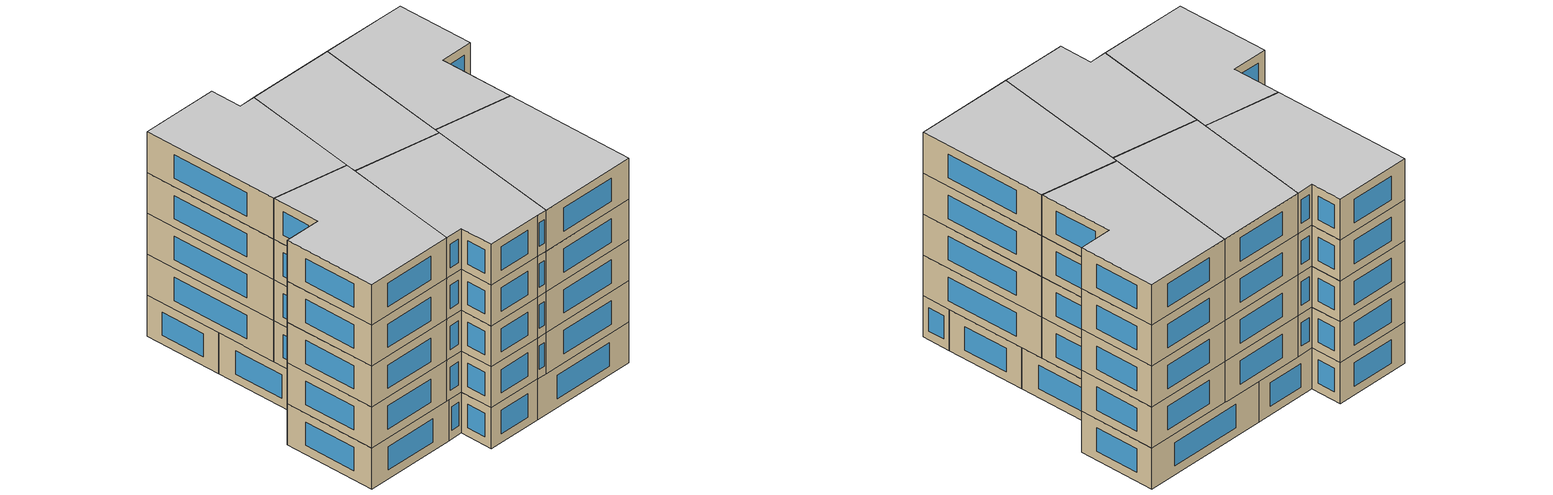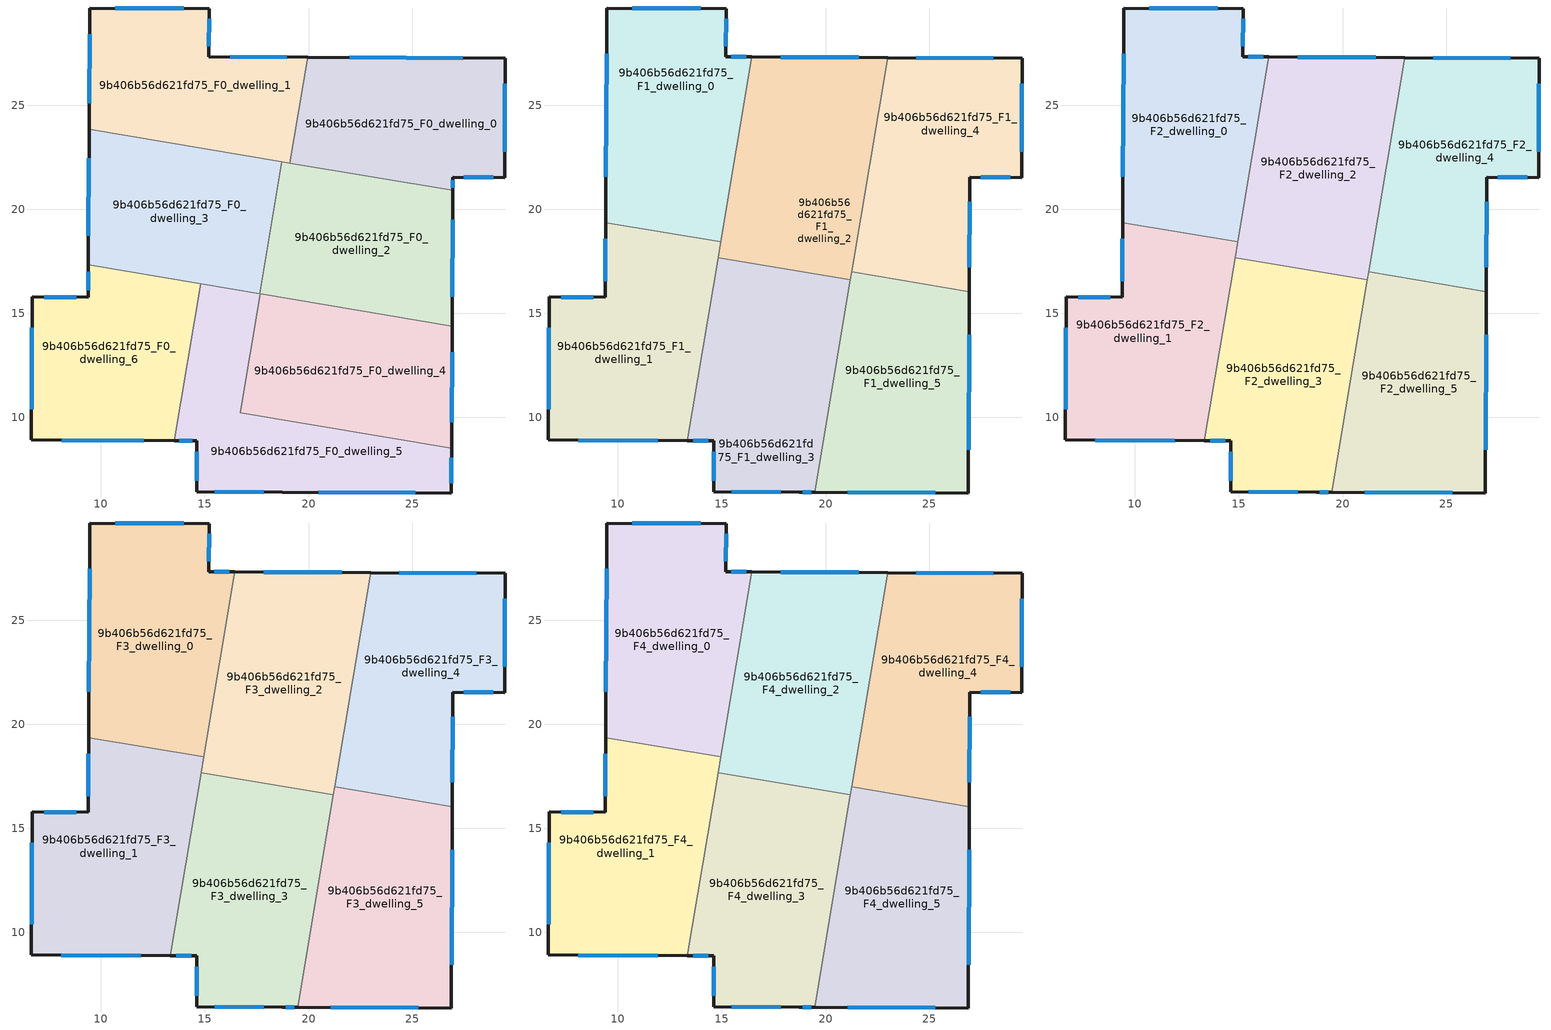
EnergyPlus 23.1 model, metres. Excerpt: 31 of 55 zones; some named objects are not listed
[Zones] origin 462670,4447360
9b406b56d621fd75_F0_dwelling_0
 floor ground (EU_floor_Construction): 29.46,27.27 29.43,21.53 26.95,21.54 26.94,20.91 19.11,22.22 19.96,27.32 z0
 wall outside (EU_wall_Construction): 26.94,20.91 26.95,21.54 29.43,21.53 29.46,27.27 19.96,27.32 z0:3
 wall to 9b406b56d621fd75_F0_dwelling_1 (EU_wall_Construction): 19.96,27.32 19.11,22.22 z0:3
 wall to 9b406b56d621fd75_F0_dwelling_2 (EU_wall_Construction): 19.11,22.22 26.94,20.91 z0:3
 window (EU_Window_Construction): 27.48,21.54 28.9,21.54 / 26.94,21.05 26.95,21.41 / 27.43,27.28 22,27.31 / 29.44,22.76 29.46,26.04 z0.64:2.36
9b406b56d621fd75_F0_dwelling_1
 floor ground (EU_floor_Construction): 19.96,27.32 19.11,22.22 9.44,23.85 9.47,29.69 15.22,29.66 15.21,27.34 z0
 wall outside (EU_wall_Construction): 19.96,27.32 15.21,27.34 15.22,29.66 9.47,29.69 9.44,23.85 z0:3
 wall to 9b406b56d621fd75_F0_dwelling_3 (EU_wall_Construction): 9.44,23.85 18.71,22.29 z0:3
 wall to 9b406b56d621fd75_F0_dwelling_2 (EU_wall_Construction): 18.71,22.29 19.11,22.22 z0:3
 window (EU_Window_Construction): 9.47,28.44 9.45,25.1 / 13.99,29.67 10.7,29.68 / 15.21,27.84 15.22,29.16 / 18.94,27.32 16.23,27.34 z0.64:2.36
9b406b56d621fd75_F0_dwelling_2
 floor ground (EU_floor_Construction): 26.94,20.91 26.91,14.39 17.64,15.94 18.71,22.29 z0
 wall outside (EU_wall_Construction): 26.91,14.39 26.94,20.91 z0:3
 wall to 9b406b56d621fd75_F0_dwelling_3 (EU_wall_Construction): 18.71,22.29 17.64,15.94 z0:3
 wall to 9b406b56d621fd75_F0_dwelling_4 (EU_wall_Construction): 17.68,15.94 26.91,14.39 z0:3
 wall to 9b406b56d621fd75_F0_dwelling_5 (EU_wall_Construction): 17.64,15.94 17.68,15.94 z0:3
 window (EU_Window_Construction): 26.92,15.78 26.94,19.51 z0.64:2.36
 ceiling adiabatic (EU_roof_Construction): 26.92,16.04 26.94,20.91 22.06,21.73 21.26,16.99 z3
9b406b56d621fd75_F0_dwelling_3
 floor ground (EU_floor_Construction): 18.71,22.29 17.64,15.94 9.41,17.32 9.44,23.85 z0
 wall outside (EU_wall_Construction): 9.44,23.85 9.41,17.32 z0:3
 wall to 9b406b56d621fd75_F0_dwelling_6 (EU_wall_Construction): 9.41,17.32 14.81,16.42 z0:3
 wall to 9b406b56d621fd75_F0_dwelling_5 (EU_wall_Construction): 14.8,16.42 17.64,15.94 z0:3
 window (EU_Window_Construction): 9.43,22.45 9.41,18.72 z0.64:2.36
9b406b56d621fd75_F0_dwelling_4
 floor ground (EU_floor_Construction): 26.91,14.39 26.88,8.5 16.72,10.2 17.68,15.93 z0
 wall outside (EU_wall_Construction): 26.88,8.5 26.91,14.39 z0:3
 wall to 9b406b56d621fd75_F0_dwelling_5 (EU_wall_Construction): 17.68,15.93 16.72,10.2 26.88,8.5 z0:3
 window (EU_Window_Construction): 26.89,9.76 26.91,13.12 z0.64:2.36
9b406b56d621fd75_F0_dwelling_5
 floor ground (EU_floor_Construction): 26.88,8.5 26.87,6.35 18.74,6.39 14.61,6.42 14.63,8.86 13.54,8.87 14.8,16.42 17.68,15.93 16.72,10.2 z0
 wall outside (EU_wall_Construction): 13.54,8.87 14.63,8.86 14.61,6.42 18.74,6.39 26.87,6.35 26.88,8.5 z0:3
 wall to 9b406b56d621fd75_F0_dwelling_6 (EU_wall_Construction): 14.8,16.42 13.54,8.87 z0:3
 window (EU_Window_Construction): 26.87,6.81 26.88,8.04 / 20.48,6.38 25.13,6.36 / 15.5,6.42 17.86,6.4 / 14.63,8.34 14.62,6.94 / 13.77,8.87 14.4,8.86 z0.64:2.36
9b406b56d621fd75_F0_dwelling_6
 floor ground (EU_floor_Construction): 14.8,16.42 13.54,8.87 6.66,8.9 6.7,15.78 9.4,15.77 9.41,17.32 z0
 wall outside (EU_wall_Construction): 9.41,17.32 9.4,15.77 6.7,15.78 6.66,8.9 13.54,8.87 z0:3
 window (EU_Window_Construction): 8.14,8.9 12.07,8.88 / 6.69,14.31 6.67,10.38 / 8.82,15.77 7.28,15.78 / 9.4,16.99 9.4,16.1 z0.64:2.36
9b406b56d621fd75_F1_dwelling_0
 floor to 9b406b56d621fd75_F0_dwelling_1 (EU_floor_Construction): 15.22,29.66 15.21,27.34 16.45,27.34 15.69,22.8 9.44,23.85 9.47,29.69 z3
 floor to 9b406b56d621fd75_F0_dwelling_3 (EU_floor_Construction): 15.69,22.8 14.95,18.43 9.42,19.36 9.44,23.85 z3
 wall outside (EU_wall_Construction): 16.45,27.34 15.21,27.34 15.22,29.66 9.47,29.69 9.42,19.36 z3:6
 wall to 9b406b56d621fd75_F1_dwelling_1 (EU_wall_Construction): 9.42,19.36 14.95,18.43 z3:6
 wall to 9b406b56d621fd75_F1_dwelling_2 (EU_wall_Construction): 14.95,18.43 16.45,27.34 z3:6
 window (EU_Window_Construction): 16.18,27.34 15.47,27.34 / 9.46,27.48 9.43,21.57 / 13.99,29.67 10.7,29.68 / 15.21,27.84 15.22,29.16 z3.64:5.36
9b406b56d621fd75_F1_dwelling_1
 floor to 9b406b56d621fd75_F0_dwelling_6 (EU_floor_Construction): 14.62,16.45 13.35,8.87 6.66,8.9 6.7,15.78 9.4,15.77 9.41,17.32 z3
 floor to 9b406b56d621fd75_F0_dwelling_3 (EU_floor_Construction): 14.95,18.43 14.62,16.45 9.41,17.32 9.42,19.36 z3
 wall outside (EU_wall_Construction): 9.42,19.36 9.4,15.77 6.7,15.78 6.66,8.9 13.35,8.87 z3:6
 wall to 9b406b56d621fd75_F1_dwelling_3 (EU_wall_Construction): 13.35,8.87 14.83,17.67 z3:6
 wall to 9b406b56d621fd75_F1_dwelling_2 (EU_wall_Construction): 14.83,17.67 14.95,18.43 z3:6
 window (EU_Window_Construction): 8.1,8.9 11.92,8.88 / 6.69,14.31 6.67,10.38 / 8.82,15.77 7.28,15.78 / 9.41,18.59 9.4,16.54 z3.64:5.36
9b406b56d621fd75_F1_dwelling_2
 floor to 9b406b56d621fd75_F0_dwelling_2 (EU_floor_Construction): 22.06,21.73 21.2,16.61 17.85,17.17 18.71,22.29 z3
 floor to 9b406b56d621fd75_F0_dwelling_0 (EU_floor_Construction): 22.99,27.3 22.06,21.73 19.11,22.22 19.96,27.32 z3
 floor to 9b406b56d621fd75_F0_dwelling_1 (EU_floor_Construction): 19.96,27.32 19.11,22.22 15.69,22.8 16.45,27.34 z3
 floor to 9b406b56d621fd75_F0_dwelling_3 (EU_floor_Construction): 18.71,22.29 17.85,17.17 14.83,17.67 15.69,22.8 z3
 wall outside (EU_wall_Construction): 22.99,27.3 16.45,27.34 z3:6
 wall to 9b406b56d621fd75_F1_dwelling_3 (EU_wall_Construction): 14.83,17.67 21.2,16.61 z3:6
 wall to 9b406b56d621fd75_F1_dwelling_4 (EU_wall_Construction): 21.26,16.99 22.99,27.3 z3:6
 wall to 9b406b56d621fd75_F1_dwelling_5 (EU_wall_Construction): 21.2,16.61 21.26,16.99 z3:6
 window (EU_Window_Construction): 21.59,27.31 17.85,27.33 z3.64:5.36
9b406b56d621fd75_F1_dwelling_3
 floor to 9b406b56d621fd75_F0_dwelling_3 (EU_floor_Construction): 17.85,17.17 17.64,15.94 14.62,16.45 14.83,17.67 z3
 floor to 9b406b56d621fd75_F0_dwelling_5 (EU_floor_Construction): 17.68,15.93 16.72,10.2 20.03,9.65 19.48,6.39 18.74,6.39 14.61,6.42 14.63,8.86 13.54,8.87 14.8,16.42 z3
 floor to 9b406b56d621fd75_F0_dwelling_6 (EU_floor_Construction): 14.8,16.42 13.54,8.87 13.35,8.87 14.62,16.45 z3
 floor to 9b406b56d621fd75_F0_dwelling_4 (EU_floor_Construction): 20.99,15.38 20.03,9.65 16.72,10.2 17.68,15.93 z3
 floor to 9b406b56d621fd75_F0_dwelling_2 (EU_floor_Construction): 21.2,16.61 20.99,15.38 17.64,15.94 17.85,17.17 z3
 wall outside (EU_wall_Construction): 13.35,8.87 14.63,8.86 14.61,6.42 18.74,6.39 19.48,6.39 z3:6
 wall to 9b406b56d621fd75_F1_dwelling_5 (EU_wall_Construction): 19.48,6.39 21.2,16.61 z3:6
 window (EU_Window_Construction): 18.9,6.39 19.32,6.39 / 15.5,6.42 17.86,6.4 / 14.63,8.34 14.62,6.94 / 13.62,8.87 14.36,8.86 z3.64:5.36
9b406b56d621fd75_F1_dwelling_4
 floor to 9b406b56d621fd75_F0_dwelling_0 (EU_floor_Construction): 29.46,27.27 29.43,21.53 26.95,21.54 26.94,20.91 22.06,21.73 22.99,27.3 z3
 floor adiabatic (EU_floor_Construction): 26.94,20.91 26.92,16.04 21.26,16.99 22.06,21.73 z3
 wall outside (EU_wall_Construction): 26.92,16.04 26.95,21.54 29.43,21.53 29.46,27.27 22.99,27.3 z3:6
 wall to 9b406b56d621fd75_F1_dwelling_5 (EU_wall_Construction): 21.26,16.99 26.92,16.04 z3:6
 window (EU_Window_Construction): 28.08,27.28 24.38,27.3 / 29.44,22.76 29.46,26.04 / 27.48,21.54 28.9,21.54 / 26.93,17.22 26.94,20.37 z3.64:5.36
9b406b56d621fd75_F1_dwelling_5
 floor to 9b406b56d621fd75_F0_dwelling_4 (EU_floor_Construction): 26.91,14.39 26.88,8.5 20.03,9.65 20.99,15.38 z3
 floor to 9b406b56d621fd75_F0_dwelling_5 (EU_floor_Construction): 26.88,8.5 26.87,6.35 19.48,6.39 20.03,9.65 z3
 floor to 9b406b56d621fd75_F0_dwelling_2 (EU_floor_Construction): 26.92,16.04 26.91,14.39 20.99,15.38 21.26,16.99 z3
 wall outside (EU_wall_Construction): 19.48,6.39 26.87,6.35 26.92,16.04 z3:6
 window (EU_Window_Construction): 26.88,8.43 26.91,13.97 / 21.06,6.38 25.29,6.36 z3.64:5.36
9b406b56d621fd75_F2_dwelling_0
 floor to 9b406b56d621fd75_F1_dwelling_0 (EU_floor_Construction): 15.22,29.66 15.21,27.34 16.45,27.34 14.95,18.43 9.42,19.36 9.47,29.69 z6
 wall outside (EU_wall_Construction): 16.45,27.34 15.21,27.34 15.22,29.66 9.47,29.69 9.42,19.36 z6:9
 wall to 9b406b56d621fd75_F2_dwelling_1 (EU_wall_Construction): 9.42,19.36 14.95,18.43 z6:9
 wall to 9b406b56d621fd75_F2_dwelling_2 (EU_wall_Construction): 14.95,18.43 16.45,27.34 z6:9
 window (EU_Window_Construction): 16.18,27.34 15.47,27.34 / 9.46,27.48 9.43,21.57 / 13.99,29.67 10.7,29.68 / 15.21,27.84 15.22,29.16 z6.64:8.36
9b406b56d621fd75_F2_dwelling_1
 floor to 9b406b56d621fd75_F1_dwelling_1 (EU_floor_Construction): 14.95,18.43 13.35,8.87 6.66,8.9 6.7,15.78 9.4,15.77 9.42,19.36 z6
 wall outside (EU_wall_Construction): 9.42,19.36 9.4,15.77 6.7,15.78 6.66,8.9 13.35,8.87 z6:9
 wall to 9b406b56d621fd75_F2_dwelling_3 (EU_wall_Construction): 13.35,8.87 14.83,17.67 z6:9
 wall to 9b406b56d621fd75_F2_dwelling_2 (EU_wall_Construction): 14.83,17.67 14.95,18.43 z6:9
 window (EU_Window_Construction): 8.1,8.9 11.92,8.88 / 6.69,14.31 6.67,10.38 / 8.82,15.77 7.28,15.78 / 9.41,18.59 9.4,16.54 z6.64:8.36
9b406b56d621fd75_F2_dwelling_2
 floor to 9b406b56d621fd75_F1_dwelling_2 (EU_floor_Construction): 22.99,27.3 21.2,16.61 14.83,17.67 16.45,27.34 z6
 wall outside (EU_wall_Construction): 22.99,27.3 16.45,27.34 z6:9
 wall to 9b406b56d621fd75_F2_dwelling_3 (EU_wall_Construction): 14.83,17.67 21.2,16.61 z6:9
 wall to 9b406b56d621fd75_F2_dwelling_4 (EU_wall_Construction): 21.26,16.99 22.99,27.3 z6:9
 wall to 9b406b56d621fd75_F2_dwelling_5 (EU_wall_Construction): 21.2,16.61 21.26,16.99 z6:9
 window (EU_Window_Construction): 21.59,27.31 17.85,27.33 z6.64:8.36
9b406b56d621fd75_F2_dwelling_3
 floor to 9b406b56d621fd75_F1_dwelling_3 (EU_floor_Construction): 21.2,16.61 19.48,6.39 18.74,6.39 14.61,6.42 14.63,8.86 13.35,8.87 14.83,17.67 z6
 wall outside (EU_wall_Construction): 13.35,8.87 14.63,8.86 14.61,6.42 18.74,6.39 19.48,6.39 z6:9
 wall to 9b406b56d621fd75_F2_dwelling_5 (EU_wall_Construction): 19.48,6.39 21.2,16.61 z6:9
 window (EU_Window_Construction): 18.9,6.39 19.32,6.39 / 15.5,6.42 17.86,6.4 / 14.63,8.34 14.62,6.94 / 13.62,8.87 14.36,8.86 z6.64:8.36
9b406b56d621fd75_F2_dwelling_4
 floor to 9b406b56d621fd75_F1_dwelling_4 (EU_floor_Construction): 29.46,27.27 29.43,21.53 26.95,21.54 26.92,16.04 21.26,16.99 22.99,27.3 z6
 wall outside (EU_wall_Construction): 26.92,16.04 26.95,21.54 29.43,21.53 29.46,27.27 22.99,27.3 z6:9
 wall to 9b406b56d621fd75_F2_dwelling_5 (EU_wall_Construction): 21.26,16.99 26.92,16.04 z6:9
 window (EU_Window_Construction): 28.08,27.28 24.38,27.3 / 29.44,22.76 29.46,26.04 / 27.48,21.54 28.9,21.54 / 26.93,17.22 26.94,20.37 z6.64:8.36
9b406b56d621fd75_F2_dwelling_5
 floor to 9b406b56d621fd75_F1_dwelling_5 (EU_floor_Construction): 26.92,16.04 26.87,6.35 19.48,6.39 21.26,16.99 z6
 wall outside (EU_wall_Construction): 19.48,6.39 26.87,6.35 26.92,16.04 z6:9
 window (EU_Window_Construction): 26.88,8.43 26.91,13.97 / 21.06,6.38 25.29,6.36 z6.64:8.36
9b406b56d621fd75_F3_dwelling_0
 floor to 9b406b56d621fd75_F2_dwelling_0 (EU_floor_Construction): 15.22,29.66 15.21,27.34 16.45,27.34 14.95,18.43 9.42,19.36 9.47,29.69 z9
 wall outside (EU_wall_Construction): 16.45,27.34 15.21,27.34 15.22,29.66 9.47,29.69 9.42,19.36 z9:12
 wall to 9b406b56d621fd75_F3_dwelling_1 (EU_wall_Construction): 9.42,19.36 14.95,18.43 z9:12
 wall to 9b406b56d621fd75_F3_dwelling_2 (EU_wall_Construction): 14.95,18.43 16.45,27.34 z9:12
 window (EU_Window_Construction): 16.18,27.34 15.47,27.34 / 9.46,27.48 9.43,21.57 / 13.99,29.67 10.7,29.68 / 15.21,27.84 15.22,29.16 z9.64:11.36
9b406b56d621fd75_F3_dwelling_1
 floor to 9b406b56d621fd75_F2_dwelling_1 (EU_floor_Construction): 14.95,18.43 13.35,8.87 6.66,8.9 6.7,15.78 9.4,15.77 9.42,19.36 z9
 wall outside (EU_wall_Construction): 9.42,19.36 9.4,15.77 6.7,15.78 6.66,8.9 13.35,8.87 z9:12
 wall to 9b406b56d621fd75_F3_dwelling_3 (EU_wall_Construction): 13.35,8.87 14.83,17.67 z9:12
 wall to 9b406b56d621fd75_F3_dwelling_2 (EU_wall_Construction): 14.83,17.67 14.95,18.43 z9:12
 window (EU_Window_Construction): 8.1,8.9 11.92,8.88 / 6.69,14.31 6.67,10.38 / 8.82,15.77 7.28,15.78 / 9.41,18.59 9.4,16.54 z9.64:11.36
9b406b56d621fd75_F3_dwelling_2
 floor to 9b406b56d621fd75_F2_dwelling_2 (EU_floor_Construction): 22.99,27.3 21.2,16.61 14.83,17.67 16.45,27.34 z9
 wall outside (EU_wall_Construction): 22.99,27.3 16.45,27.34 z9:12
 wall to 9b406b56d621fd75_F3_dwelling_3 (EU_wall_Construction): 14.83,17.67 21.2,16.61 z9:12
 wall to 9b406b56d621fd75_F3_dwelling_4 (EU_wall_Construction): 21.26,16.99 22.99,27.3 z9:12
 wall to 9b406b56d621fd75_F3_dwelling_5 (EU_wall_Construction): 21.2,16.61 21.26,16.99 z9:12
 window (EU_Window_Construction): 21.59,27.31 17.85,27.33 z9.64:11.36
9b406b56d621fd75_F3_dwelling_3
 floor to 9b406b56d621fd75_F2_dwelling_3 (EU_floor_Construction): 21.2,16.61 19.48,6.39 18.74,6.39 14.61,6.42 14.63,8.86 13.35,8.87 14.83,17.67 z9
 wall outside (EU_wall_Construction): 13.35,8.87 14.63,8.86 14.61,6.42 18.74,6.39 19.48,6.39 z9:12
 wall to 9b406b56d621fd75_F3_dwelling_5 (EU_wall_Construction): 19.48,6.39 21.2,16.61 z9:12
 window (EU_Window_Construction): 18.9,6.39 19.32,6.39 / 15.5,6.42 17.86,6.4 / 14.63,8.34 14.62,6.94 / 13.62,8.87 14.36,8.86 z9.64:11.36
9b406b56d621fd75_F3_dwelling_4
 floor to 9b406b56d621fd75_F2_dwelling_4 (EU_floor_Construction): 29.46,27.27 29.43,21.53 26.95,21.54 26.92,16.04 21.26,16.99 22.99,27.3 z9
 wall outside (EU_wall_Construction): 26.92,16.04 26.95,21.54 29.43,21.53 29.46,27.27 22.99,27.3 z9:12
 wall to 9b406b56d621fd75_F3_dwelling_5 (EU_wall_Construction): 21.26,16.99 26.92,16.04 z9:12
 window (EU_Window_Construction): 28.08,27.28 24.38,27.3 / 29.44,22.76 29.46,26.04 / 27.48,21.54 28.9,21.54 / 26.93,17.22 26.94,20.37 z9.64:11.36
9b406b56d621fd75_F3_dwelling_5
 floor to 9b406b56d621fd75_F2_dwelling_5 (EU_floor_Construction): 26.92,16.04 26.87,6.35 19.48,6.39 21.26,16.99 z9
 wall outside (EU_wall_Construction): 19.48,6.39 26.87,6.35 26.92,16.04 z9:12
 window (EU_Window_Construction): 26.88,8.43 26.91,13.97 / 21.06,6.38 25.29,6.36 z9.64:11.36
9b406b56d621fd75_F4_dwelling_0
 floor to 9b406b56d621fd75_F3_dwelling_0 (EU_floor_Construction): 15.22,29.66 15.21,27.34 16.45,27.34 14.95,18.43 9.42,19.36 9.47,29.69 z12
 wall outside (EU_wall_Construction): 16.45,27.34 15.21,27.34 15.22,29.66 9.47,29.69 9.42,19.36 z12:15
 wall to 9b406b56d621fd75_F4_dwelling_1 (EU_wall_Construction): 9.42,19.36 14.95,18.43 z12:15
 wall to 9b406b56d621fd75_F4_dwelling_2 (EU_wall_Construction): 14.95,18.43 16.45,27.34 z12:15
 window (EU_Window_Construction): 16.18,27.34 15.47,27.34 / 9.46,27.48 9.43,21.57 / 13.99,29.67 10.7,29.68 / 15.21,27.84 15.22,29.16 z12.64:14.36
 ceiling to 9b406b56d621fd75_F5_dwelling_0 (EU_floor_Construction): 14.95,18.43 16.45,27.34 15.21,27.34 15.22,29.66 9.47,29.69 9.42,19.36 z15
9b406b56d621fd75_F4_dwelling_1
 floor to 9b406b56d621fd75_F3_dwelling_1 (EU_floor_Construction): 14.95,18.43 13.35,8.87 6.66,8.9 6.7,15.78 9.4,15.77 9.42,19.36 z12
 wall outside (EU_wall_Construction): 9.42,19.36 9.4,15.77 6.7,15.78 6.66,8.9 13.35,8.87 z12:15
 wall to 9b406b56d621fd75_F4_dwelling_3 (EU_wall_Construction): 13.35,8.87 14.83,17.67 z12:15
 wall to 9b406b56d621fd75_F4_dwelling_2 (EU_wall_Construction): 14.83,17.67 14.95,18.43 z12:15
 window (EU_Window_Construction): 8.1,8.9 11.92,8.88 / 6.69,14.31 6.67,10.38 / 8.82,15.77 7.28,15.78 / 9.41,18.59 9.4,16.54 z12.64:14.36
 ceiling to 9b406b56d621fd75_F5_dwelling_1 (EU_floor_Construction): 13.35,8.87 14.95,18.43 9.42,19.36 9.4,15.77 6.7,15.78 6.66,8.9 z15
9b406b56d621fd75_F4_dwelling_2
 floor to 9b406b56d621fd75_F3_dwelling_2 (EU_floor_Construction): 22.99,27.3 21.2,16.61 14.83,17.67 16.45,27.34 z12
 wall outside (EU_wall_Construction): 22.99,27.3 16.45,27.34 z12:15
 wall to 9b406b56d621fd75_F4_dwelling_3 (EU_wall_Construction): 14.83,17.67 21.2,16.61 z12:15
 wall to 9b406b56d621fd75_F4_dwelling_4 (EU_wall_Construction): 21.26,16.99 22.99,27.3 z12:15
 wall to 9b406b56d621fd75_F4_dwelling_5 (EU_wall_Construction): 21.2,16.61 21.26,16.99 z12:15
 window (EU_Window_Construction): 21.59,27.31 17.85,27.33 z12.64:14.36
 ceiling to 9b406b56d621fd75_F5_dwelling_2 (EU_floor_Construction): 21.2,16.61 22.99,27.3 16.45,27.34 14.83,17.67 z15
9b406b56d621fd75_F4_dwelling_3
 floor to 9b406b56d621fd75_F3_dwelling_3 (EU_floor_Construction): 21.2,16.61 19.48,6.39 18.74,6.39 14.61,6.42 14.63,8.86 13.35,8.87 14.83,17.67 z12
 wall outside (EU_wall_Construction): 13.35,8.87 14.63,8.86 14.61,6.42 18.74,6.39 19.48,6.39 z12:15
 wall to 9b406b56d621fd75_F4_dwelling_5 (EU_wall_Construction): 19.48,6.39 21.2,16.61 z12:15
 window (EU_Window_Construction): 18.9,6.39 19.32,6.39 / 15.5,6.42 17.86,6.4 / 14.63,8.34 14.62,6.94 / 13.62,8.87 14.36,8.86 z12.64:14.36
 ceiling to 9b406b56d621fd75_F5_dwelling_3 (EU_floor_Construction): 19.48,6.39 21.2,16.61 14.83,17.67 13.35,8.87 14.63,8.86 14.61,6.42 18.74,6.39 z15
9b406b56d621fd75_F4_dwelling_4
 floor to 9b406b56d621fd75_F3_dwelling_4 (EU_floor_Construction): 29.46,27.27 29.43,21.53 26.95,21.54 26.92,16.04 21.26,16.99 22.99,27.3 z12
 wall outside (EU_wall_Construction): 26.92,16.04 26.95,21.54 29.43,21.53 29.46,27.27 22.99,27.3 z12:15
 wall to 9b406b56d621fd75_F4_dwelling_5 (EU_wall_Construction): 21.26,16.99 26.92,16.04 z12:15
 window (EU_Window_Construction): 28.08,27.28 24.38,27.3 / 29.44,22.76 29.46,26.04 / 27.48,21.54 28.9,21.54 / 26.93,17.22 26.94,20.37 z12.64:14.36
 ceiling to 9b406b56d621fd75_F5_dwelling_4 (EU_floor_Construction): 26.92,16.04 26.95,21.54 29.43,21.53 29.46,27.27 22.99,27.3 21.26,16.99 z15
9b406b56d621fd75_F4_dwelling_5
 floor to 9b406b56d621fd75_F3_dwelling_5 (EU_floor_Construction): 26.92,16.04 26.87,6.35 19.48,6.39 21.26,16.99 z12
 wall outside (EU_wall_Construction): 19.48,6.39 26.87,6.35 26.92,16.04 z12:15
 window (EU_Window_Construction): 26.88,8.43 26.91,13.97 / 21.06,6.38 25.29,6.36 z12.64:14.36
 ceiling to 9b406b56d621fd75_F5_dwelling_5 (EU_floor_Construction): 26.87,6.35 26.92,16.04 21.26,16.99 19.48,6.39 z15
[Building]
EU S2 Campaign: North Axis=0; Terrain=City; Solar Distribution=FullExterior
[Site:Location]
Yerevan-Zvartnots.Intl.AP: Latitude=40.15; Longitude=44.383; Time Zone=4; Elevation=854
[SizingPeriod:WeatherFileDays]
AnnualSizingPeriod: Begin Month=1; Begin Day of Month=1; End Month=12; End Day of Month=31; Day of Week for Start Day=Monday; Use Weather File Daylight Saving Period=No; Use Weather File Rain and Snow Indicators=No
[MATERIAL]
EU_InternalMass_Material: Roughness=MediumRough; Thickness=0.1; Conductivity=1; Density=1800; Specific Heat=900; Thermal Absorptance=0.9; Solar Absorptance=0.7; Visible Absorptance=0.7
[MATERIAL:NOMASS] Roughness=MediumRough; Thermal Absorptance=0.9; Solar Absorptance=0.7; Visible Absorptance=0.7
Name | Thermal Resistance
EU_wall_NoMass | 1.05043
EU_roof_NoMass | 1.45357
EU_floor_NoMass | 0.478065
[WINDOWMATERIAL:SIMPLEGLAZINGSYSTEM]
EU_Window_SimpleGlazing: UFactor=2.5566; Solar Heat Gain Coefficient=0.75; Visible Transmittance=0.75
[CONSTRUCTION]
EU_wall_Construction: EU_wall_NoMass
EU_roof_Construction: EU_roof_NoMass
EU_floor_Construction: EU_floor_NoMass
EU_Window_Construction: EU_Window_SimpleGlazing
EU_InternalMass_Construction: EU_InternalMass_Material
[ZONE] Type=1; Multiplier=1; Ceiling Height=autocalculate; Floor Area=autocalculate; Part of Total Floor Area=Yes
Name | Volume
9b406b56d621fd75_F0_dwelling_0 | 171.428
9b406b56d621fd75_F1_dwelling_0; 9b406b56d621fd75_F2_dwelling_0; 9b406b56d621fd75_F3_dwelling_0; 9b406b56d621fd75_F4_dwelling_0 | 200.002
9b406b56d621fd75_F0_dwelling_1 | 171.437
9b406b56d621fd75_F1_dwelling_1; 9b406b56d621fd75_F2_dwelling_1; 9b406b56d621fd75_F3_dwelling_1; 9b406b56d621fd75_F4_dwelling_1 | 200.012
9b406b56d621fd75_F0_dwelling_2 | 171.411
9b406b56d621fd75_F1_dwelling_2; 9b406b56d621fd75_F2_dwelling_2; 9b406b56d621fd75_F3_dwelling_2; 9b406b56d621fd75_F4_dwelling_2; 9b406b56d621fd75_F1_dwelling_4; 9b406b56d621fd75_F2_dwelling_4; 9b406b56d621fd75_F3_dwelling_4; 9b406b56d621fd75_F4_dwelling_4 | 199.99
9b406b56d621fd75_F0_dwelling_3 | 171.419
9b406b56d621fd75_F1_dwelling_3; 9b406b56d621fd75_F2_dwelling_3; 9b406b56d621fd75_F3_dwelling_3; 9b406b56d621fd75_F4_dwelling_3 | 199.983
9b406b56d621fd75_F0_dwelling_4 | 171.415
9b406b56d621fd75_F0_dwelling_5 | 171.439
9b406b56d621fd75_F1_dwelling_5; 9b406b56d621fd75_F2_dwelling_5; 9b406b56d621fd75_F3_dwelling_5; 9b406b56d621fd75_F4_dwelling_5 | 199.999
9b406b56d621fd75_F0_dwelling_6 | 171.426
[INTERNALMASS] Construction=EU_InternalMass_Construction
Name | Zone or ZoneList | Surface Area
9b406b56d621fd75_F0_dwelling_0_EU_InternalMass | 9b406b56d621fd75_F0_dwelling_0 | 57.1438
9b406b56d621fd75_F0_dwelling_1_EU_InternalMass | 9b406b56d621fd75_F0_dwelling_1 | 57.1448
9b406b56d621fd75_F0_dwelling_2_EU_InternalMass | 9b406b56d621fd75_F0_dwelling_2 | 57.1368
9b406b56d621fd75_F0_dwelling_3_EU_InternalMass | 9b406b56d621fd75_F0_dwelling_3 | 57.1398
9b406b56d621fd75_F0_dwelling_4_EU_InternalMass | 9b406b56d621fd75_F0_dwelling_4 | 57.1385
9b406b56d621fd75_F0_dwelling_5_EU_InternalMass | 9b406b56d621fd75_F0_dwelling_5 | 57.1461
9b406b56d621fd75_F0_dwelling_6_EU_InternalMass | 9b406b56d621fd75_F0_dwelling_6 | 57.1408
9b406b56d621fd75_F1_dwelling_0_EU_InternalMass | 9b406b56d621fd75_F1_dwelling_0 | 66.6673
9b406b56d621fd75_F1_dwelling_1_EU_InternalMass | 9b406b56d621fd75_F1_dwelling_1 | 66.6708
9b406b56d621fd75_F1_dwelling_2_EU_InternalMass | 9b406b56d621fd75_F1_dwelling_2 | 66.6632
9b406b56d621fd75_F1_dwelling_3_EU_InternalMass | 9b406b56d621fd75_F1_dwelling_3 | 66.661
9b406b56d621fd75_F1_dwelling_4_EU_InternalMass | 9b406b56d621fd75_F1_dwelling_4 | 66.6634
9b406b56d621fd75_F1_dwelling_5_EU_InternalMass | 9b406b56d621fd75_F1_dwelling_5 | 66.6663
9b406b56d621fd75_F2_dwelling_0_EU_InternalMass | 9b406b56d621fd75_F2_dwelling_0 | 66.6673
9b406b56d621fd75_F2_dwelling_1_EU_InternalMass | 9b406b56d621fd75_F2_dwelling_1 | 66.6708
9b406b56d621fd75_F2_dwelling_2_EU_InternalMass | 9b406b56d621fd75_F2_dwelling_2 | 66.6632
9b406b56d621fd75_F2_dwelling_3_EU_InternalMass | 9b406b56d621fd75_F2_dwelling_3 | 66.661
9b406b56d621fd75_F2_dwelling_4_EU_InternalMass | 9b406b56d621fd75_F2_dwelling_4 | 66.6634
9b406b56d621fd75_F2_dwelling_5_EU_InternalMass | 9b406b56d621fd75_F2_dwelling_5 | 66.6663
9b406b56d621fd75_F3_dwelling_0_EU_InternalMass | 9b406b56d621fd75_F3_dwelling_0 | 66.6673
9b406b56d621fd75_F3_dwelling_1_EU_InternalMass | 9b406b56d621fd75_F3_dwelling_1 | 66.6708
9b406b56d621fd75_F3_dwelling_2_EU_InternalMass | 9b406b56d621fd75_F3_dwelling_2 | 66.6632
9b406b56d621fd75_F3_dwelling_3_EU_InternalMass | 9b406b56d621fd75_F3_dwelling_3 | 66.661
9b406b56d621fd75_F3_dwelling_4_EU_InternalMass | 9b406b56d621fd75_F3_dwelling_4 | 66.6634
9b406b56d621fd75_F3_dwelling_5_EU_InternalMass | 9b406b56d621fd75_F3_dwelling_5 | 66.6663
9b406b56d621fd75_F4_dwelling_0_EU_InternalMass | 9b406b56d621fd75_F4_dwelling_0 | 66.6673
9b406b56d621fd75_F4_dwelling_1_EU_InternalMass | 9b406b56d621fd75_F4_dwelling_1 | 66.6708
9b406b56d621fd75_F4_dwelling_2_EU_InternalMass | 9b406b56d621fd75_F4_dwelling_2 | 66.6632
9b406b56d621fd75_F4_dwelling_3_EU_InternalMass | 9b406b56d621fd75_F4_dwelling_3 | 66.661
9b406b56d621fd75_F4_dwelling_4_EU_InternalMass | 9b406b56d621fd75_F4_dwelling_4 | 66.6634
9b406b56d621fd75_F4_dwelling_5_EU_InternalMass | 9b406b56d621fd75_F4_dwelling_5 | 66.6663
[OTHEREQUIPMENT] Fuel Type=Electricity; Design Level Calculation Method=Watts/Area; Power per Zone Floor Area=1; Fraction Latent=0; Fraction Radiant=0; Fraction Lost=0; Carbon Dioxide Generation Rate=0; EndUse Subcategory=EU_Step8_InternalGains
Name | Zone or ZoneList or Space or SpaceList | Schedule
EU_Step8_InternalGain_9b406b56d621fd75_F0_dwelling_0_f000 | 9b406b56d621fd75_F0_dwelling_0 | EU_Step8_GainSchedule_9b406b56d621fd75_F0_dwelling_0_f000
EU_Step8_InternalGain_9b406b56d621fd75_F0_dwelling_1_f000 | 9b406b56d621fd75_F0_dwelling_1 | EU_Step8_GainSchedule_9b406b56d621fd75_F0_dwelling_1_f000
EU_Step8_InternalGain_9b406b56d621fd75_F0_dwelling_2_f000 | 9b406b56d621fd75_F0_dwelling_2 | EU_Step8_GainSchedule_9b406b56d621fd75_F0_dwelling_2_f000
EU_Step8_InternalGain_9b406b56d621fd75_F0_dwelling_3_f000 | 9b406b56d621fd75_F0_dwelling_3 | EU_Step8_GainSchedule_9b406b56d621fd75_F0_dwelling_3_f000
EU_Step8_InternalGain_9b406b56d621fd75_F0_dwelling_4_f000 | 9b406b56d621fd75_F0_dwelling_4 | EU_Step8_GainSchedule_9b406b56d621fd75_F0_dwelling_4_f000
EU_Step8_InternalGain_9b406b56d621fd75_F0_dwelling_5_f000 | 9b406b56d621fd75_F0_dwelling_5 | EU_Step8_GainSchedule_9b406b56d621fd75_F0_dwelling_5_f000
EU_Step8_InternalGain_9b406b56d621fd75_F0_dwelling_6_f000 | 9b406b56d621fd75_F0_dwelling_6 | EU_Step8_GainSchedule_9b406b56d621fd75_F0_dwelling_6_f000
EU_Step8_InternalGain_9b406b56d621fd75_F1_dwelling_0_f000 | 9b406b56d621fd75_F1_dwelling_0 | EU_Step8_GainSchedule_9b406b56d621fd75_F1_dwelling_0_f000
EU_Step8_InternalGain_9b406b56d621fd75_F1_dwelling_1_f000 | 9b406b56d621fd75_F1_dwelling_1 | EU_Step8_GainSchedule_9b406b56d621fd75_F1_dwelling_1_f000
EU_Step8_InternalGain_9b406b56d621fd75_F1_dwelling_2_f000 | 9b406b56d621fd75_F1_dwelling_2 | EU_Step8_GainSchedule_9b406b56d621fd75_F1_dwelling_2_f000
EU_Step8_InternalGain_9b406b56d621fd75_F1_dwelling_3_f000 | 9b406b56d621fd75_F1_dwelling_3 | EU_Step8_GainSchedule_9b406b56d621fd75_F1_dwelling_3_f000
EU_Step8_InternalGain_9b406b56d621fd75_F1_dwelling_4_f000 | 9b406b56d621fd75_F1_dwelling_4 | EU_Step8_GainSchedule_9b406b56d621fd75_F1_dwelling_4_f000
EU_Step8_InternalGain_9b406b56d621fd75_F1_dwelling_5_f000 | 9b406b56d621fd75_F1_dwelling_5 | EU_Step8_GainSchedule_9b406b56d621fd75_F1_dwelling_5_f000
EU_Step8_InternalGain_9b406b56d621fd75_F2_dwelling_0_f000 | 9b406b56d621fd75_F2_dwelling_0 | EU_Step8_GainSchedule_9b406b56d621fd75_F2_dwelling_0_f000
EU_Step8_InternalGain_9b406b56d621fd75_F2_dwelling_1_f000 | 9b406b56d621fd75_F2_dwelling_1 | EU_Step8_GainSchedule_9b406b56d621fd75_F2_dwelling_1_f000
EU_Step8_InternalGain_9b406b56d621fd75_F2_dwelling_2_f000 | 9b406b56d621fd75_F2_dwelling_2 | EU_Step8_GainSchedule_9b406b56d621fd75_F2_dwelling_2_f000
EU_Step8_InternalGain_9b406b56d621fd75_F2_dwelling_3_f000 | 9b406b56d621fd75_F2_dwelling_3 | EU_Step8_GainSchedule_9b406b56d621fd75_F2_dwelling_3_f000
EU_Step8_InternalGain_9b406b56d621fd75_F2_dwelling_4_f000 | 9b406b56d621fd75_F2_dwelling_4 | EU_Step8_GainSchedule_9b406b56d621fd75_F2_dwelling_4_f000
EU_Step8_InternalGain_9b406b56d621fd75_F2_dwelling_5_f000 | 9b406b56d621fd75_F2_dwelling_5 | EU_Step8_GainSchedule_9b406b56d621fd75_F2_dwelling_5_f000
EU_Step8_InternalGain_9b406b56d621fd75_F3_dwelling_0_f000 | 9b406b56d621fd75_F3_dwelling_0 | EU_Step8_GainSchedule_9b406b56d621fd75_F3_dwelling_0_f000
EU_Step8_InternalGain_9b406b56d621fd75_F3_dwelling_1_f000 | 9b406b56d621fd75_F3_dwelling_1 | EU_Step8_GainSchedule_9b406b56d621fd75_F3_dwelling_1_f000
EU_Step8_InternalGain_9b406b56d621fd75_F3_dwelling_2_f000 | 9b406b56d621fd75_F3_dwelling_2 | EU_Step8_GainSchedule_9b406b56d621fd75_F3_dwelling_2_f000
EU_Step8_InternalGain_9b406b56d621fd75_F3_dwelling_3_f000 | 9b406b56d621fd75_F3_dwelling_3 | EU_Step8_GainSchedule_9b406b56d621fd75_F3_dwelling_3_f000
EU_Step8_InternalGain_9b406b56d621fd75_F3_dwelling_4_f000 | 9b406b56d621fd75_F3_dwelling_4 | EU_Step8_GainSchedule_9b406b56d621fd75_F3_dwelling_4_f000
EU_Step8_InternalGain_9b406b56d621fd75_F3_dwelling_5_f000 | 9b406b56d621fd75_F3_dwelling_5 | EU_Step8_GainSchedule_9b406b56d621fd75_F3_dwelling_5_f000
EU_Step8_InternalGain_9b406b56d621fd75_F4_dwelling_0_f000 | 9b406b56d621fd75_F4_dwelling_0 | EU_Step8_GainSchedule_9b406b56d621fd75_F4_dwelling_0_f000
EU_Step8_InternalGain_9b406b56d621fd75_F4_dwelling_1_f000 | 9b406b56d621fd75_F4_dwelling_1 | EU_Step8_GainSchedule_9b406b56d621fd75_F4_dwelling_1_f000
EU_Step8_InternalGain_9b406b56d621fd75_F4_dwelling_2_f000 | 9b406b56d621fd75_F4_dwelling_2 | EU_Step8_GainSchedule_9b406b56d621fd75_F4_dwelling_2_f000
EU_Step8_InternalGain_9b406b56d621fd75_F4_dwelling_3_f000 | 9b406b56d621fd75_F4_dwelling_3 | EU_Step8_GainSchedule_9b406b56d621fd75_F4_dwelling_3_f000
EU_Step8_InternalGain_9b406b56d621fd75_F4_dwelling_4_f000 | 9b406b56d621fd75_F4_dwelling_4 | EU_Step8_GainSchedule_9b406b56d621fd75_F4_dwelling_4_f000
EU_Step8_InternalGain_9b406b56d621fd75_F4_dwelling_5_f000 | 9b406b56d621fd75_F4_dwelling_5 | EU_Step8_GainSchedule_9b406b56d621fd75_F4_dwelling_5_f000
[ZONEVENTILATION:DESIGNFLOWRATE] Schedule=EU_AlwaysOn; Design Flow Rate Calculation Method=AirChanges/Hour; Air Changes per Hour=0.557805; Ventilation Type=Natural; Fan Pressure Rise=0; Fan Total Efficiency=1; Constant Term Coefficient=1; Temperature Term Coefficient=0; Velocity Term Coefficient=0; Velocity Squared Term Coefficient=0; Minimum Indoor Temperature=-100; Maximum Indoor Temperature=100; Delta Temperature=-100; Minimum Outdoor Temperature=-100; Maximum Outdoor Temperature=100; Maximum Wind Speed=40
Name | Zone or ZoneList or Space or SpaceList
EU_ConstantAir_9b406b56d621fd75_F0_dwelling_0 | 9b406b56d621fd75_F0_dwelling_0
EU_ConstantAir_9b406b56d621fd75_F0_dwelling_1 | 9b406b56d621fd75_F0_dwelling_1
EU_ConstantAir_9b406b56d621fd75_F0_dwelling_2 | 9b406b56d621fd75_F0_dwelling_2
EU_ConstantAir_9b406b56d621fd75_F0_dwelling_3 | 9b406b56d621fd75_F0_dwelling_3
EU_ConstantAir_9b406b56d621fd75_F0_dwelling_4 | 9b406b56d621fd75_F0_dwelling_4
EU_ConstantAir_9b406b56d621fd75_F0_dwelling_5 | 9b406b56d621fd75_F0_dwelling_5
EU_ConstantAir_9b406b56d621fd75_F0_dwelling_6 | 9b406b56d621fd75_F0_dwelling_6
EU_ConstantAir_9b406b56d621fd75_F1_dwelling_0 | 9b406b56d621fd75_F1_dwelling_0
EU_ConstantAir_9b406b56d621fd75_F1_dwelling_1 | 9b406b56d621fd75_F1_dwelling_1
EU_ConstantAir_9b406b56d621fd75_F1_dwelling_2 | 9b406b56d621fd75_F1_dwelling_2
EU_ConstantAir_9b406b56d621fd75_F1_dwelling_3 | 9b406b56d621fd75_F1_dwelling_3
EU_ConstantAir_9b406b56d621fd75_F1_dwelling_4 | 9b406b56d621fd75_F1_dwelling_4
EU_ConstantAir_9b406b56d621fd75_F1_dwelling_5 | 9b406b56d621fd75_F1_dwelling_5
EU_ConstantAir_9b406b56d621fd75_F2_dwelling_0 | 9b406b56d621fd75_F2_dwelling_0
EU_ConstantAir_9b406b56d621fd75_F2_dwelling_1 | 9b406b56d621fd75_F2_dwelling_1
EU_ConstantAir_9b406b56d621fd75_F2_dwelling_2 | 9b406b56d621fd75_F2_dwelling_2
EU_ConstantAir_9b406b56d621fd75_F2_dwelling_3 | 9b406b56d621fd75_F2_dwelling_3
EU_ConstantAir_9b406b56d621fd75_F2_dwelling_4 | 9b406b56d621fd75_F2_dwelling_4
EU_ConstantAir_9b406b56d621fd75_F2_dwelling_5 | 9b406b56d621fd75_F2_dwelling_5
EU_ConstantAir_9b406b56d621fd75_F3_dwelling_0 | 9b406b56d621fd75_F3_dwelling_0
EU_ConstantAir_9b406b56d621fd75_F3_dwelling_1 | 9b406b56d621fd75_F3_dwelling_1
EU_ConstantAir_9b406b56d621fd75_F3_dwelling_2 | 9b406b56d621fd75_F3_dwelling_2
EU_ConstantAir_9b406b56d621fd75_F3_dwelling_3 | 9b406b56d621fd75_F3_dwelling_3
EU_ConstantAir_9b406b56d621fd75_F3_dwelling_4 | 9b406b56d621fd75_F3_dwelling_4
EU_ConstantAir_9b406b56d621fd75_F3_dwelling_5 | 9b406b56d621fd75_F3_dwelling_5
EU_ConstantAir_9b406b56d621fd75_F4_dwelling_0 | 9b406b56d621fd75_F4_dwelling_0
EU_ConstantAir_9b406b56d621fd75_F4_dwelling_1 | 9b406b56d621fd75_F4_dwelling_1
EU_ConstantAir_9b406b56d621fd75_F4_dwelling_2 | 9b406b56d621fd75_F4_dwelling_2
EU_ConstantAir_9b406b56d621fd75_F4_dwelling_3 | 9b406b56d621fd75_F4_dwelling_3
EU_ConstantAir_9b406b56d621fd75_F4_dwelling_4 | 9b406b56d621fd75_F4_dwelling_4
EU_ConstantAir_9b406b56d621fd75_F4_dwelling_5 | 9b406b56d621fd75_F4_dwelling_5
[HVACTEMPLATE:THERMOSTAT] Constant Heating Setpoint=20; Constant Cooling Setpoint=50
EU_HeatOnly_9b406b56d621fd75_F0_dwelling_0; EU_HeatOnly_9b406b56d621fd75_F0_dwelling_1; EU_HeatOnly_9b406b56d621fd75_F0_dwelling_2; EU_HeatOnly_9b406b56d621fd75_F0_dwelling_3; EU_HeatOnly_9b406b56d621fd75_F0_dwelling_4; EU_HeatOnly_9b406b56d621fd75_F0_dwelling_5; EU_HeatOnly_9b406b56d621fd75_F0_dwelling_6; EU_HeatOnly_9b406b56d621fd75_F1_dwelling_0; EU_HeatOnly_9b406b56d621fd75_F1_dwelling_1; EU_HeatOnly_9b406b56d621fd75_F1_dwelling_2; EU_HeatOnly_9b406b56d621fd75_F1_dwelling_3
[HVACTEMPLATE:ZONE:IDEALLOADSAIRSYSTEM] System Availability Schedule=EU_AlwaysOn; Maximum Heating Supply Air Temperature=50; Minimum Cooling Supply Air Temperature=13; Maximum Heating Supply Air Humidity Ratio=0.0156; Minimum Cooling Supply Air Humidity Ratio=0.0077; Heating Limit=NoLimit; Cooling Limit=NoLimit; Heating Availability Schedule=EU_AlwaysOn; Cooling Availability Schedule=EU_CoolingOff; Dehumidification Control Type=ConstantSensibleHeatRatio; Cooling Sensible Heat Ratio=0.7; Dehumidification Setpoint=60; Humidification Control Type=None; Humidification Setpoint=30; Outdoor Air Method=None; Outdoor Air Flow Rate per Person=0.00944; Outdoor Air Flow Rate per Zone Floor Area=0; Outdoor Air Flow Rate per Zone=0; Demand Controlled Ventilation Type=None; Outdoor Air Economizer Type=NoEconomizer; Heat Recovery Type=None; Sensible Heat Recovery Effectiveness=0.7; Latent Heat Recovery Effectiveness=0.65
Name | Template Thermostat
9b406b56d621fd75_F0_dwelling_0 | EU_HeatOnly_9b406b56d621fd75_F0_dwelling_0
9b406b56d621fd75_F0_dwelling_1 | EU_HeatOnly_9b406b56d621fd75_F0_dwelling_1
9b406b56d621fd75_F0_dwelling_2 | EU_HeatOnly_9b406b56d621fd75_F0_dwelling_2
9b406b56d621fd75_F0_dwelling_3 | EU_HeatOnly_9b406b56d621fd75_F0_dwelling_3
9b406b56d621fd75_F0_dwelling_4 | EU_HeatOnly_9b406b56d621fd75_F0_dwelling_4
9b406b56d621fd75_F0_dwelling_5 | EU_HeatOnly_9b406b56d621fd75_F0_dwelling_5
9b406b56d621fd75_F0_dwelling_6 | EU_HeatOnly_9b406b56d621fd75_F0_dwelling_6
9b406b56d621fd75_F1_dwelling_0 | EU_HeatOnly_9b406b56d621fd75_F1_dwelling_0
9b406b56d621fd75_F1_dwelling_1 | EU_HeatOnly_9b406b56d621fd75_F1_dwelling_1
9b406b56d621fd75_F1_dwelling_2 | EU_HeatOnly_9b406b56d621fd75_F1_dwelling_2
9b406b56d621fd75_F1_dwelling_3 | EU_HeatOnly_9b406b56d621fd75_F1_dwelling_3
9b406b56d621fd75_F1_dwelling_4 | EU_HeatOnly_9b406b56d621fd75_F1_dwelling_4
9b406b56d621fd75_F1_dwelling_5 | EU_HeatOnly_9b406b56d621fd75_F1_dwelling_5
9b406b56d621fd75_F2_dwelling_0 | EU_HeatOnly_9b406b56d621fd75_F2_dwelling_0
9b406b56d621fd75_F2_dwelling_1 | EU_HeatOnly_9b406b56d621fd75_F2_dwelling_1
9b406b56d621fd75_F2_dwelling_2 | EU_HeatOnly_9b406b56d621fd75_F2_dwelling_2
9b406b56d621fd75_F2_dwelling_3 | EU_HeatOnly_9b406b56d621fd75_F2_dwelling_3
9b406b56d621fd75_F2_dwelling_4 | EU_HeatOnly_9b406b56d621fd75_F2_dwelling_4
9b406b56d621fd75_F2_dwelling_5 | EU_HeatOnly_9b406b56d621fd75_F2_dwelling_5
9b406b56d621fd75_F3_dwelling_0 | EU_HeatOnly_9b406b56d621fd75_F3_dwelling_0
9b406b56d621fd75_F3_dwelling_1 | EU_HeatOnly_9b406b56d621fd75_F3_dwelling_1
9b406b56d621fd75_F3_dwelling_2 | EU_HeatOnly_9b406b56d621fd75_F3_dwelling_2
9b406b56d621fd75_F3_dwelling_3 | EU_HeatOnly_9b406b56d621fd75_F3_dwelling_3
9b406b56d621fd75_F3_dwelling_4 | EU_HeatOnly_9b406b56d621fd75_F3_dwelling_4
9b406b56d621fd75_F3_dwelling_5 | EU_HeatOnly_9b406b56d621fd75_F3_dwelling_5
9b406b56d621fd75_F4_dwelling_0 | EU_HeatOnly_9b406b56d621fd75_F4_dwelling_0
9b406b56d621fd75_F4_dwelling_1 | EU_HeatOnly_9b406b56d621fd75_F4_dwelling_1
9b406b56d621fd75_F4_dwelling_2 | EU_HeatOnly_9b406b56d621fd75_F4_dwelling_2
9b406b56d621fd75_F4_dwelling_3 | EU_HeatOnly_9b406b56d621fd75_F4_dwelling_3
9b406b56d621fd75_F4_dwelling_4 | EU_HeatOnly_9b406b56d621fd75_F4_dwelling_4
9b406b56d621fd75_F4_dwelling_5 | EU_HeatOnly_9b406b56d621fd75_F4_dwelling_5
[SIZING:ZONE] Zone Cooling Design Supply Air Temperature Input Method=SupplyAirTemperature; Zone Cooling Design Supply Air Temperature=13; Zone Heating Design Supply Air Temperature Input Method=SupplyAirTemperature; Zone Heating Design Supply Air Temperature=50; Zone Cooling Design Supply Air Humidity Ratio=0.008; Zone Heating Design Supply Air Humidity Ratio=0.008; Cooling Design Air Flow Method=DesignDay; Cooling Design Air Flow Rate=0; Cooling Minimum Air Flow per Zone Floor Area=0.000762; Cooling Minimum Air Flow=0; Cooling Minimum Air Flow Fraction=0.2; Heating Design Air Flow Method=DesignDay; Heating Design Air Flow Rate=0; Heating Maximum Air Flow per Zone Floor Area=0.002032; Heating Maximum Air Flow=0.141576; Heating Maximum Air Flow Fraction=0.3; Account for Dedicated Outdoor Air System=No; Dedicated Outdoor Air System Control Strategy=NeutralSupplyAir; Dedicated Outdoor Air Low Setpoint Temperature for Design=autosize; Dedicated Outdoor Air High Setpoint Temperature for Design=autosize; Zone Load Sizing Method=Sensible Load Only No Latent Load; Zone Latent Cooling Design Supply Air Humidity Ratio Input Method=HumidityRatioDifference; Zone Cooling Design Supply Air Humidity Ratio Difference=0.005; Zone Latent Heating Design Supply Air Humidity Ratio Input Method=HumidityRatioDifference; Zone Humidification Design Supply Air Humidity Ratio Difference=0.005
9b406b56d621fd75_F0_dwelling_0; 9b406b56d621fd75_F0_dwelling_1; 9b406b56d621fd75_F0_dwelling_2; 9b406b56d621fd75_F0_dwelling_3; 9b406b56d621fd75_F0_dwelling_4; 9b406b56d621fd75_F0_dwelling_5; 9b406b56d621fd75_F0_dwelling_6; 9b406b56d621fd75_F1_dwelling_0; 9b406b56d621fd75_F1_dwelling_1; 9b406b56d621fd75_F1_dwelling_2; 9b406b56d621fd75_F1_dwelling_3; 9b406b56d621fd75_F1_dwelling_4; 9b406b56d621fd75_F1_dwelling_5; 9b406b56d621fd75_F2_dwelling_0; 9b406b56d621fd75_F2_dwelling_1; 9b406b56d621fd75_F2_dwelling_2; 9b406b56d621fd75_F2_dwelling_3; 9b406b56d621fd75_F2_dwelling_4; 9b406b56d621fd75_F2_dwelling_5; 9b406b56d621fd75_F3_dwelling_0; 9b406b56d621fd75_F3_dwelling_1; 9b406b56d621fd75_F3_dwelling_2; 9b406b56d621fd75_F3_dwelling_3; 9b406b56d621fd75_F3_dwelling_4; 9b406b56d621fd75_F3_dwelling_5; 9b406b56d621fd75_F4_dwelling_0; 9b406b56d621fd75_F4_dwelling_1; 9b406b56d621fd75_F4_dwelling_2; 9b406b56d621fd75_F4_dwelling_3; 9b406b56d621fd75_F4_dwelling_4; 9b406b56d621fd75_F4_dwelling_5
[SCHEDULE:CONSTANT]
Name | Hourly Value
EU_AlwaysOn | 1
EU_CoolingOff | 0
[SCHEDULE:FILE] Column Number=1; Rows to Skip at Top=0; Number of Hours of Data=8760; Column Separator=Comma; Interpolate to Timestep=No; Minutes per Item=60; Adjust Schedule for Daylight Savings=Yes
Name | File
EU_Step8_GainSchedule_9b406b56d621fd75_F0_dwelling_0_f000 | ../../schedules/9b406b56d621fd75/9b406b56d621fd75_F0_dwelling_0_f000_gain.csv
EU_Step8_GainSchedule_9b406b56d621fd75_F0_dwelling_1_f000 | ../../schedules/9b406b56d621fd75/9b406b56d621fd75_F0_dwelling_1_f000_gain.csv
EU_Step8_GainSchedule_9b406b56d621fd75_F0_dwelling_2_f000 | ../../schedules/9b406b56d621fd75/9b406b56d621fd75_F0_dwelling_2_f000_gain.csv
EU_Step8_GainSchedule_9b406b56d621fd75_F0_dwelling_3_f000 | ../../schedules/9b406b56d621fd75/9b406b56d621fd75_F0_dwelling_3_f000_gain.csv
EU_Step8_GainSchedule_9b406b56d621fd75_F0_dwelling_4_f000 | ../../schedules/9b406b56d621fd75/9b406b56d621fd75_F0_dwelling_4_f000_gain.csv
EU_Step8_GainSchedule_9b406b56d621fd75_F0_dwelling_5_f000 | ../../schedules/9b406b56d621fd75/9b406b56d621fd75_F0_dwelling_5_f000_gain.csv
EU_Step8_GainSchedule_9b406b56d621fd75_F0_dwelling_6_f000 | ../../schedules/9b406b56d621fd75/9b406b56d621fd75_F0_dwelling_6_f000_gain.csv
EU_Step8_GainSchedule_9b406b56d621fd75_F1_dwelling_0_f000 | ../../schedules/9b406b56d621fd75/9b406b56d621fd75_F1_dwelling_0_f000_gain.csv
EU_Step8_GainSchedule_9b406b56d621fd75_F1_dwelling_1_f000 | ../../schedules/9b406b56d621fd75/9b406b56d621fd75_F1_dwelling_1_f000_gain.csv
EU_Step8_GainSchedule_9b406b56d621fd75_F1_dwelling_2_f000 | ../../schedules/9b406b56d621fd75/9b406b56d621fd75_F1_dwelling_2_f000_gain.csv
EU_Step8_GainSchedule_9b406b56d621fd75_F1_dwelling_3_f000 | ../../schedules/9b406b56d621fd75/9b406b56d621fd75_F1_dwelling_3_f000_gain.csv
EU_Step8_GainSchedule_9b406b56d621fd75_F1_dwelling_4_f000 | ../../schedules/9b406b56d621fd75/9b406b56d621fd75_F1_dwelling_4_f000_gain.csv
EU_Step8_GainSchedule_9b406b56d621fd75_F1_dwelling_5_f000 | ../../schedules/9b406b56d621fd75/9b406b56d621fd75_F1_dwelling_5_f000_gain.csv
EU_Step8_GainSchedule_9b406b56d621fd75_F2_dwelling_0_f000 | ../../schedules/9b406b56d621fd75/9b406b56d621fd75_F2_dwelling_0_f000_gain.csv
EU_Step8_GainSchedule_9b406b56d621fd75_F2_dwelling_1_f000 | ../../schedules/9b406b56d621fd75/9b406b56d621fd75_F2_dwelling_1_f000_gain.csv
EU_Step8_GainSchedule_9b406b56d621fd75_F2_dwelling_2_f000 | ../../schedules/9b406b56d621fd75/9b406b56d621fd75_F2_dwelling_2_f000_gain.csv
EU_Step8_GainSchedule_9b406b56d621fd75_F2_dwelling_3_f000 | ../../schedules/9b406b56d621fd75/9b406b56d621fd75_F2_dwelling_3_f000_gain.csv
EU_Step8_GainSchedule_9b406b56d621fd75_F2_dwelling_4_f000 | ../../schedules/9b406b56d621fd75/9b406b56d621fd75_F2_dwelling_4_f000_gain.csv
EU_Step8_GainSchedule_9b406b56d621fd75_F2_dwelling_5_f000 | ../../schedules/9b406b56d621fd75/9b406b56d621fd75_F2_dwelling_5_f000_gain.csv
EU_Step8_GainSchedule_9b406b56d621fd75_F3_dwelling_0_f000 | ../../schedules/9b406b56d621fd75/9b406b56d621fd75_F3_dwelling_0_f000_gain.csv
EU_Step8_GainSchedule_9b406b56d621fd75_F3_dwelling_1_f000 | ../../schedules/9b406b56d621fd75/9b406b56d621fd75_F3_dwelling_1_f000_gain.csv
EU_Step8_GainSchedule_9b406b56d621fd75_F3_dwelling_2_f000 | ../../schedules/9b406b56d621fd75/9b406b56d621fd75_F3_dwelling_2_f000_gain.csv
EU_Step8_GainSchedule_9b406b56d621fd75_F3_dwelling_3_f000 | ../../schedules/9b406b56d621fd75/9b406b56d621fd75_F3_dwelling_3_f000_gain.csv
EU_Step8_GainSchedule_9b406b56d621fd75_F3_dwelling_4_f000 | ../../schedules/9b406b56d621fd75/9b406b56d621fd75_F3_dwelling_4_f000_gain.csv
EU_Step8_GainSchedule_9b406b56d621fd75_F3_dwelling_5_f000 | ../../schedules/9b406b56d621fd75/9b406b56d621fd75_F3_dwelling_5_f000_gain.csv
EU_Step8_GainSchedule_9b406b56d621fd75_F4_dwelling_0_f000 | ../../schedules/9b406b56d621fd75/9b406b56d621fd75_F4_dwelling_0_f000_gain.csv
EU_Step8_GainSchedule_9b406b56d621fd75_F4_dwelling_1_f000 | ../../schedules/9b406b56d621fd75/9b406b56d621fd75_F4_dwelling_1_f000_gain.csv
EU_Step8_GainSchedule_9b406b56d621fd75_F4_dwelling_2_f000 | ../../schedules/9b406b56d621fd75/9b406b56d621fd75_F4_dwelling_2_f000_gain.csv
EU_Step8_GainSchedule_9b406b56d621fd75_F4_dwelling_3_f000 | ../../schedules/9b406b56d621fd75/9b406b56d621fd75_F4_dwelling_3_f000_gain.csv
EU_Step8_GainSchedule_9b406b56d621fd75_F4_dwelling_4_f000 | ../../schedules/9b406b56d621fd75/9b406b56d621fd75_F4_dwelling_4_f000_gain.csv
EU_Step8_GainSchedule_9b406b56d621fd75_F4_dwelling_5_f000 | ../../schedules/9b406b56d621fd75/9b406b56d621fd75_F4_dwelling_5_f000_gain.csv
